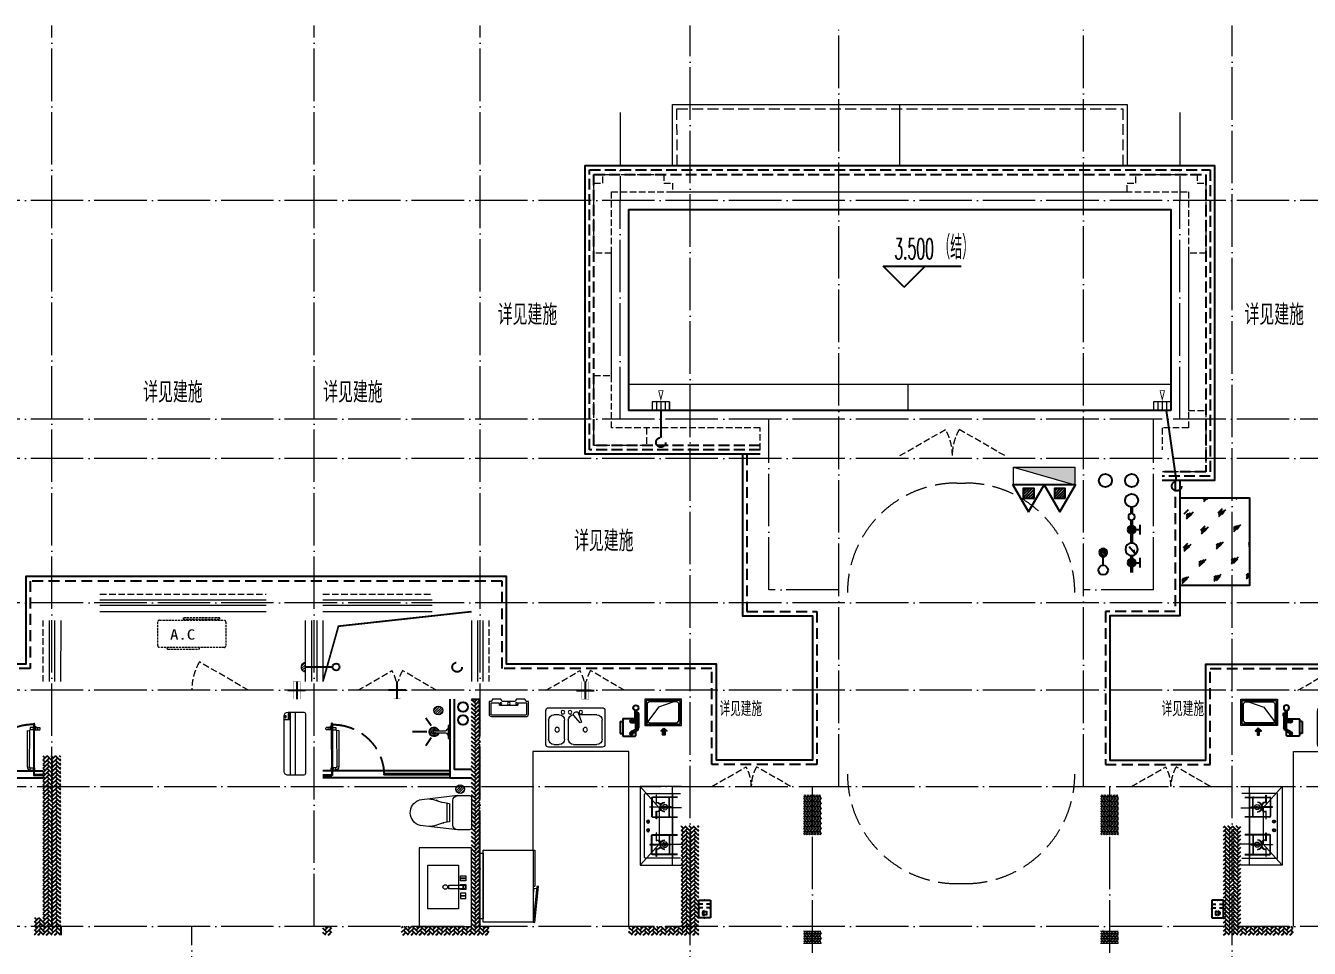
# Model space of a CAD drawing. Extents: x 27938 to 983267, y -209821 to 1628073.
# Drawn here: x 683917 to 698599, y 602399 to 612949 of the extents above; entities that cross this region are included whole.
import ezdxf
from ezdxf.enums import TextEntityAlignment as Align

# ---------------------------------------------------------------- set-up
doc = ezdxf.new("R2010")
doc.units = 0
doc.header["$LTSCALE"] = 1000
doc.header["$MEASUREMENT"] = 0
for name, pattern in [('#P_--_20B1_001_t3$0$DASH', [0.35, 0.25, -0.1]), ('__DASH', [0.35, 0.25, -0.1]), ('DASH', [0.35, 0.25, -0.1]), ('DOTE', [2.42, 2, -0.2, 0.02, -0.2]), ('HIDDEN', [0.375, 0.25, -0.125])]:
    doc.linetypes.add(name, pattern=pattern)
for name, color, linetype in [('$RECOVER_210609100354-32', 7, 'Continuous'), ('AH-FURNITURE', 1, 'Continuous'), ('DIM_ELEV', 3, 'Continuous'), ('EQUIP-安防', 3, 'Continuous'), ('EQUIP_地漏', 7, 'Continuous'), ('EQUIP_消防', 7, 'Continuous'), ('IP-bath&kitchen-JOHNSON', 4, 'Continuous'), ('P-bath&kitchen-JOHNSON', 4, 'Continuous'), ('PUB_TEXT', 4, 'Continuous'), ('ROOF', 183, 'Continuous'), ('VPIPE-中水', 122, 'Continuous'), ('VPIPE-凝结', 150, 'Continuous'), ('VPIPE-废水', 31, 'Continuous'), ('VPIPE-消防', 1, 'TG_X'), ('VPIPE-给水', 3, 'TG_J'), ('VPIPE-雨水', 4, 'DASH'), ('保温', 6, 'Continuous'), ('建筑-排气道', 9, 'Continuous'), ('机电标识类', 1, 'Continuous'), ('污水', 3, 'Continuous'), ('看线', 251, 'Continuous'), ('给水', 4, 'Continuous')]:
    doc.layers.add(name, color=color, linetype=linetype)
for name, color, linetype, lineweight in [('DOTE', 19, 'DOTE', 9), ('EQUIP_消火栓', 242, 'Continuous', 18), ('LVTRY', 1, 'Continuous', 13), ('PUB_HATCH', 8, 'Continuous', 9), ('STAIR', 2, 'Continuous', 18), ('WINDOW', 144, 'Continuous', 15), ('平面-分水线', 214, 'Continuous', 15), ('平面-排水沟', 86, 'Continuous', 15), ('平面-栏杆', 135, 'Continuous', 15), ('平面-看线', 45, 'Continuous', 15), ('平面-空调室内机', 176, 'Continuous', 9), ('平面-空调预留孔', 173, 'Continuous', 15), ('空调', 76, 'Continuous', 13), ('立面-洞口示意', 152, 'Continuous', 13)]:
    doc.layers.add(name, color=color, linetype=linetype, lineweight=lineweight)
doc.styles.add('_TCH_AXIS', font='COMPLEX', dxfattribs={"bigfont": 'GBCBIG'})
doc.styles.add('_TCH_DIM', font='SIMPLEX.shx', dxfattribs={"width": 0.7, "bigfont": 'GBCBIG.shx'})
doc.styles.add('_TEL_DIM', font='SIMPLEX', dxfattribs={"width": 0.8, "height": 3.5, "bigfont": 'HZTXT'})
doc.styles.add('DIM_FONT', font='SIMPLEX.shx', dxfattribs={"width": 0.56})
doc.styles.add('TG_LINETYPE', font='SIMPLEX', dxfattribs={"width": 0.8, "height": 3, "bigfont": 'HZTXT'})
doc.styles.add('黑体', font='')
doc.styles.get('黑体').set_extended_font_data('SimHei')
doc.linetypes.add('TG_J', pattern='A,2,-0.22,["J",TG_LINETYPE,S=0.1,R=0,X=-0.18,Y=-0.15],0', length=2.22)
doc.linetypes.add('TG_X', pattern='A,4,-0.3,["X",TG_LINETYPE,S=0.1,R=0,X=-0.23,Y=-0.15],0', length=4.3)
pattern_1 = [(45, (0, 0), (0, 47.4157523), [100.584, -33.528]), (135, (23.708, 23.708), (3e-15, 47.4157523), [100.584, -33.528])]
pattern_2 = [(90, (0, 0), (-16.49778, 1e-15), [9.525, -19.05]), (210, (0, 0), (8.24889, -14.2874966), [9.525, -19.05]), (150, (6e-16, 9.525), (-8.24889, -14.2874966), [9.525, -19.05])]

# ---------------------------------------------------------------- blocks, each defined once
blk = doc.blocks.new('rrrrrrrrrrrra')
for p, q in [((-112, 459), (-112, 324)), ((253, 484), (-87, 484)), ((278, 324), (278, 459)), ((-112, 324), (-64, -103)), ((278, 324), (228, -116)), ((-59, 271), (224, 271)), ((-21, 232), (-34, 154)), ((191, 200), (-26, 200)), ((186, 232), (-21, 232)), ((186, 232), (199, 154))]:
    blk.add_line(p, q)
for centre, radius, start, end in [((-87, 459), 25, 90, 180), ((253, 459), 25, 0, 90), ((-59, 324), 53.3, 180, 270), ((224, 324), 53.3, 270, 0), ((-323, 210), 294, 333.5369, 351.4828), ((488, 210), 294, 188.5172, 206.4631), ((149, -3), 224, 158.5202, 180), ((16, -3), 224, 0, 21.4798), ((84, -64), 153, 195.0773, 340.1181)]:
    blk.add_arc(centre, radius, start, end)
blk = doc.blocks.new('A$C1E0F638F')
for points in [[(500, 435), (500, 85), (0, 85), (0, 435)], [(270, 30), (230, 30), (230, 195), (270, 195)], [(120, 0), (180, 0), (180, 60), (120, 60)], [(147, 55), (153, 55), (153, 5), (147, 5)], [(230, 30), (270, 30), (270, 10), (230, 10)], [(380, 0), (320, 0), (320, 60), (380, 60)], [(353, 55), (347, 55), (347, 5), (353, 5)]]:
    blk.add_lwpolyline(points, close=True)
blk.add_lwpolyline([(270, 60), (280, 60), (280, 0), (220, 0), (220, 60), (230, 60)])
blk.add_circle((250, 236), 26)
blk = doc.blocks.new('$lvtry$00000171')
for p, q in [((-74, 11), (-11, 74)), ((-70, -27), (27, 70)), ((-53, -53), (53, 53)), ((-27, -70), (70, 27)), ((11, -74), (74, -11))]:
    blk.add_line(p, q)
blk.add_circle((0, 0), 75)
blk.add_point((0, 0))
blk = doc.blocks.new('135')
blk.add_hatch(color=256).paths.add_polyline_path([(5, 2), (4, -1), (-5, 2), (-4, 5)])
for p, q in [((-6, 19), (-3, 19)), ((-3, 19), (-6, 19)), ((-6, 3), (5, -2)), ((-6, 3), (-5, 3)), ((-5, 11), (-5, 31)), ((5, 11), (-5, 11)), ((5, 10), (-5, 10)), ((-5, 3), (-4, 6)), ((-4, 6), (5, 2)), ((0, 0), (0, 39)), ((6, 19), (3, 19)), ((3, 19), (6, 19)), ((4, -1), (5, 2)), ((5, 11), (5, 32)), ((4, -1), (6, -2))]:
    blk.add_line(p, q)
for centre, radius, start, end in [((6, 16), 13.5, 151.0147, 204.8403), ((13, 4), 20.5, 163.0924, 182.0012), ((-6, 4), 1, 184.2275, 248.4661), ((-5, 22), 0.5, 335.7643, 151.0147), ((4, 18), 9.42, 155.7643, 171.9773), ((9, 15), 14.6, 166.278, 198.0953), ((14, 4), 19.5, 163.7443, 182.5269), ((-5, 3), 0.5, 181.9385, 247.2597), ((5, 22), 0.5, 29.8425, 204.574), ((-6, 17), 11.7, 10.475, 24.574), ((-6, 15), 12.4, 338.6449, 16.0476), ((29, 7), 24, 172.9439, 199.2318), ((-6, 16), 13.4, 334.9111, 29.8425), ((26, 6), 20.6, 169.1454, 199.9526), ((6, -1), 1.17, 247.4597, 19.9526), ((6, -1), 0.5, 247.4597, 19.2318)]:
    blk.add_arc(centre, radius, start, end)
blk.add_open_spline([(-5, 31), (-4, 31), (-2, 33), (1, 29), (3, 31), (5, 32)], degree=3, knots=[0, 0, 0, 0, 3.066329, 6.218313, 11.124135, 11.124135, 11.124135, 11.124135])
blk = doc.blocks.new('SDFAWERAWER')
at = {"layer": 'LVTRY', "color": 1}
for p, q in [((593941, -1242210), (593784, -1242595)), ((593965, -1242220), (593807, -1242604)), ((593941, -1242210), (593965, -1242220)), ((593988, -1242191), (593978, -1242214)), ((594007, -1242226), (593978, -1242214)), ((594017, -1242203), (593988, -1242191)), ((594016, -1242220), (594027, -1242193)), ((594016, -1242220), (594022, -1242223)), ((594026, -1242204), (594018, -1242222)), ((594018, -1242222), (594021, -1242220)), ((594025, -1242211), (594021, -1242220)), ((594023, -1242221), (594022, -1242223)), ((594022, -1242223), (594024, -1242222)), ((594023, -1242211), (594030, -1242194)), ((594024, -1242221), (594024, -1242222)), ((594025, -1242211), (594031, -1242197)), ((594027, -1242193), (594033, -1242195)), ((594028, -1242234), (594078, -1242255)), ((594030, -1242194), (594031, -1242197)), ((594032, -1242197), (594033, -1242195)), ((594033, -1242195), (594034, -1242197)), ((594034, -1242198), (594034, -1242197)), ((594047, -1242201), (594036, -1242229)), ((594036, -1242229), (594039, -1242230)), ((594037, -1242211), (594088, -1242232)), ((594039, -1242230), (594045, -1242214)), ((594039, -1242230), (594042, -1242228)), ((594042, -1242228), (594051, -1242205)), ((594050, -1242202), (594043, -1242218)), ((594047, -1242201), (594050, -1242202)), ((594050, -1242202), (594051, -1242205)), ((594057, -1242246), (594067, -1242223)), ((593784, -1242595), (593807, -1242604)), ((593803, -1242641), (593813, -1242618)), ((593803, -1242641), (593833, -1242653)), ((593813, -1242618), (593842, -1242630)), ((593842, -1242630), (593833, -1242653)), ((593834, -1242656), (593833, -1242653)), ((593845, -1242629), (593834, -1242656)), ((593836, -1242657), (593834, -1242656)), ((593848, -1242630), (593836, -1242657)), ((593845, -1242629), (593842, -1242630)), ((593848, -1242630), (593845, -1242629)), ((593847, -1242662), (593858, -1242634)), ((593847, -1242662), (593850, -1242663)), ((593850, -1242663), (593861, -1242635)), ((593852, -1242662), (593862, -1242637)), ((593858, -1242634), (593861, -1242635)), ((593861, -1242635), (593862, -1242637))]:
    blk.add_line(p, q, dxfattribs=at)
blk.add_lwpolyline([(593823, -1242717), (594046, -1242174), (594037, -1242170), (593814, -1242713)], close=True, dxfattribs=at)
blk.add_arc((594075, -1242240), 15.3, 281.7932, 33.7019, dxfattribs=at)
for centre, major_axis, start_param, end_param in [((593974, -1242224), (3.93, 9.6), 0, 1.570796), ((593817, -1242608), (13.5, 33.1), 1.570796, 3.141593), ((593817, -1242608), (3.93, 9.6), 1.570796, 3.141593)]:
    blk.add_ellipse(centre, major_axis=major_axis, ratio=1, start_param=start_param, end_param=end_param, dxfattribs=at)
at = {"layer": 'P-bath&kitchen-JOHNSON', "color": 8, "linetype": 'DASH'}
blk.add_arc((593810, -1242714), 586, 67.5369, 157.1325, dxfattribs=at)
at = {"layer": 'LVTRY', "color": 1, "xscale": -1, "rotation": 157.7329157530927}
blk.add_blockref('135', (594045, -1242162), dxfattribs=at)
blk = doc.blocks.new('A$C5DCB2F21')
at = {"layer": 'IP-bath&kitchen-JOHNSON', "color": 8}
for p, q in [((-68, -213), (-158, -275)), ((0, -261), (0, -425)), ((68, -213), (158, -275))]:
    blk.add_line(p, q, dxfattribs=at)
at = {"layer": 'IP-bath&kitchen-JOHNSON', "color": 250}
for centre, major_axis, ratio, start_param, end_param in [((0, -179), (-51, 0), 0.990052, -1.36297, 4.504563), ((0, -178), (-26.8, 0), 0.994812, -1.167677, 4.309269)]:
    blk.add_ellipse(centre, major_axis=major_axis, ratio=ratio, start_param=start_param, end_param=end_param, dxfattribs=at)
at = {"layer": 'LVTRY', "color": 1}
for p, q in [((74, 0), (-74, 0)), ((-10, -174), (-10, -49)), ((11, -174), (11, -49))]:
    blk.add_line(p, q, dxfattribs=at)
blk.add_lwpolyline([(74, 0), (74, -16), (-74, -16), (-74, 0)], dxfattribs=at)
for points in [[(-26, -31, -0.364142), (-38, -16, -0.020495)], [(-10, -49, 0.214893), (-26, -31, 7.649644)], [(11, -49, -0.21439), (26, -31, -7.649644)], [(26, -31, 0.364142), (38, -16, 0.020495)]]:
    blk.add_lwpolyline(points, format="xyb", dxfattribs=at)
blk.add_arc((0, -174), 10.5, 180, 0, dxfattribs=at)
for centre, major_axis, ratio, start_param, end_param in [((0, -181), (53.6, 0), 0.987577, 1.76809, 7.656688), ((-12, -165), (0, 1.43), 0.85, -1.570796, 4.712389), ((-12, -189), (0, 1.43), 0.85, 4.712389, 10.995574), ((12, -165), (0, 1.43), 0.85, 4.712389, 10.995574), ((12, -189), (0, 1.43), 0.85, 4.712389, 10.995574)]:
    blk.add_ellipse(centre, major_axis=major_axis, ratio=ratio, start_param=start_param, end_param=end_param, dxfattribs=at)
blk = doc.blocks.new('fgdfsdfsfssfes')
at = {"layer": '$RECOVER_210609100354-32', "color": 8}
for points in [[(575944, 371358), (575944, 370458), (575694, 370458)], [(575894, 371358), (575894, 370558), (575694, 370558)]]:
    blk.add_lwpolyline(points, dxfattribs=at)
at = {"layer": 'IP-bath&kitchen-JOHNSON'}
for p, q in [((575944, 370538), (577294, 370538)), ((575944, 370503), (576594, 370503)), ((575944, 370493), (576594, 370493)), ((575944, 370458), (577294, 370458)), ((576594, 370493), (576594, 370503)), ((577294, 370493), (577194, 370493)), ((577194, 370483), (577194, 370493)), ((577294, 370483), (577194, 370483))]:
    blk.add_line(p, q, dxfattribs=at)
at = {"layer": 'LVTRY', "color": 1}
blk.add_lwpolyline([(576294, 368858), (575694, 368858), (575694, 369658), (576294, 369658)], close=True, dxfattribs=at)
at = {"layer": 'IP-bath&kitchen-JOHNSON', "rotation": 22.25976934310711}
blk.add_blockref('SDFAWERAWER', (-443125, 1295644), dxfattribs=at)
at = {"layer": 'LVTRY', "color": 1, "xscale": -0.6666666667107826, "yscale": 0.6666666667107826}
for p in [(576074, 371228), (575824, 370328)]:
    blk.add_blockref('$lvtry$00000171', p, dxfattribs=at)
at = {"layer": 'LVTRY', "color": 1, "rotation": 90.008488524447}
blk.add_blockref('A$C5DCB2F21', (575944, 370983), dxfattribs=at)
at = {"layer": 'LVTRY', "color": 1, "extrusion": (0, 0, -1), "xscale": -1, "zscale": -1, "rotation": 270}
blk.add_blockref('rrrrrrrrrrrra', (-576178, 369976), dxfattribs=at)
at = {"layer": 'LVTRY', "color": 1, "xscale": -1, "rotation": 270}
blk.add_blockref('A$C1E0F638F', (575759, 369009), dxfattribs=at)
blk = doc.blocks.new('cvxcvxvcxvcx')
at = {"layer": '$RECOVER_210609100354-32', "color": 8}
for points in [[(581944, 371358), (581944, 370458), (582194, 370458)], [(581994, 371358), (581994, 370558), (582194, 370558)]]:
    blk.add_lwpolyline(points, dxfattribs=at)
at = {"layer": 'IP-bath&kitchen-JOHNSON'}
for p, q in [((581944, 370538), (580494, 370538)), ((580494, 370493), (580594, 370493)), ((580494, 370483), (580594, 370483)), ((581944, 370458), (580494, 370458)), ((580594, 370483), (580594, 370493)), ((581944, 370503), (581194, 370503)), ((581194, 370493), (581194, 370503)), ((581944, 370493), (581194, 370493))]:
    blk.add_line(p, q, dxfattribs=at)
at = {"layer": 'LVTRY', "color": 1}
blk.add_lwpolyline([(581594, 368758), (582194, 368758), (582194, 369658), (581594, 369658)], close=True, dxfattribs=at)
at = {"layer": 'IP-bath&kitchen-JOHNSON', "xscale": -1}
for name, p, rotation in [('SDFAWERAWER', (1600912, 1295644), 337.7402306568928), ('A$C5DCB2F21', (581944, 370983), 269.991511475553)]:
    blk.add_blockref(name, p, dxfattribs=dict(at, rotation=rotation))
at = {"layer": 'LVTRY', "color": 1, "xscale": 0.6666666667107826, "yscale": 0.6666666667107826}
for p in [(581814, 371228), (582064, 370328)]:
    blk.add_blockref('$lvtry$00000171', p, dxfattribs=at)
at = {"layer": 'LVTRY', "color": 1, "extrusion": (0, 0, -1), "zscale": -1, "rotation": 90.00000000000001}
blk.add_blockref('rrrrrrrrrrrra', (-581710, 369976), dxfattribs=at)
at = {"layer": 'LVTRY', "color": 1, "rotation": 90.00000000000001}
blk.add_blockref('A$C1E0F638F', (582129, 368959), dxfattribs=at)
blk = doc.blocks.new('A$C60D053AF')
at = {"layer": 'AH-FURNITURE', "color": 8}
for p, q in [((233, -90), (128, -90)), ((233, -110), (128, -110)), ((193, -71), (328, -71)), ((193, -91), (328, -91)), ((245, -129), (245, -122)), ((265, -129), (265, -122)), ((342, -97), (370, -143)), ((356, -83), (384, -129)), ((255, -281), (255, -251)), ((255, -281), (393, -281)), ((393, -281), (393, -251))]:
    blk.add_line(p, q, dxfattribs=at)
for points in [[(170, -68, 1), (170, -94), (193, -94), (193, -68)], [(234, -251), (414, -251, 0.414214), (424, -241), (424, -111, 0.414214), (414, -101), (234, -101, 0.414214), (224, -111), (224, -241, 0.414214)], [(268, -122), (268, -107, 0.414214), (248, -87), (233, -87), (233, -113), (242, -113), (242, -122)], [(242, -152, 1), (268, -152), (268, -129), (242, -129)], [(384, -161, 1), (402, -143), (386, -127), (368, -145)]]:
    blk.add_lwpolyline(points, format="xyb", close=True, dxfattribs=at)
for centre, radius in [((100, -100), 30), ((255, -152), 15), ((255, -152), 10), ((393, -152), 15), ((393, -152), 10)]:
    blk.add_circle(centre, radius, dxfattribs=at)
for radius in [40, 20]:
    blk.add_arc((328, -111), radius, 45, 90, dxfattribs=at)
blk = doc.blocks.new('*U67')
h = blk.add_hatch(color=5)
h.set_gradient(color1=(0, 0, 255), rotation=180, tint=1)
h.paths.add_polyline_path([(0, 0), (-6.35, -6.35), (-6.35, -2.159), (-15, -2.159), (-15, 2.159), (-6.35, 2.159), (-6.35, 6.35)])
at = {"color": 0, "linetype": 'Continuous'}
blk.add_lwpolyline([(0, 0), (-6.35, -6.35), (-6.35, -2.159), (-15, -2.159), (-15, 2.159), (-6.35, 2.159), (-6.35, 6.35)], close=True, dxfattribs=at)
blk = doc.blocks.new('sgrsefv')
at = {"layer": 'PUB_HATCH'}
blk.add_hatch(color=256, dxfattribs=at).paths.add_polyline_path([(1112933, 840916), (1112933, 840646), (1113073, 840646), (1113073, 840661), (1112968, 840661), (1112948, 840681), (1112948, 840881), (1112968, 840901), (1113288, 840901), (1113308, 840881), (1113308, 840681), (1113288, 840661), (1113183, 840661), (1113183, 840646), (1113323, 840646), (1113323, 840916)])
at = {"layer": 'LVTRY', "color": 1}
for p, q in [((1113073, 840661), (1113073, 840646)), ((1113183, 840661), (1113183, 840646))]:
    blk.add_line(p, q, dxfattribs=at)
for points in [[(1112918, 840931), (1113338, 840931), (1113338, 840631), (1112918, 840631)], [(1112933, 840916), (1113323, 840916), (1113323, 840646), (1112933, 840646)], [(1113288, 840661), (1112968, 840661), (1112948, 840681), (1112948, 840881), (1112968, 840901), (1113288, 840901), (1113308, 840881), (1113308, 840681), (1113288, 840661)]]:
    blk.add_lwpolyline(points, close=True, dxfattribs=at)
at = {"layer": '立面-洞口示意'}
blk.add_lwpolyline([(1112918, 840931), (1113182, 840837), (1113338, 840631)], dxfattribs=at)
at = {"layer": '建筑-排气道', "xscale": -5, "yscale": 5, "zscale": 5, "rotation": 270}
blk.add_blockref('*U67', (1113118, 840599), dxfattribs=at)
blk = doc.blocks.new('rtyg7uyhg')
at = {"layer": 'LVTRY'}
for p, q in [((193590, 45458), (193590, 45069)), ((194235, 45489), (193621, 45489)), ((193682, 45407), (193888, 45407)), ((193896, 45430), (193858, 45326)), ((193875, 45316), (193946, 45401)), ((193926, 45440), (193940, 45432)), ((194112, 45407), (194173, 45407)), ((194265, 45069), (194265, 45458)), ((193621, 45131), (193621, 45346)), ((193858, 45326), (193875, 45316)), ((194010, 45346), (194010, 45131)), ((194051, 45131), (194051, 45346)), ((194235, 45346), (194235, 45131)), ((193621, 45039), (194235, 45039)), ((193948, 45069), (193682, 45069)), ((194173, 45069), (194112, 45069))]:
    blk.add_line(p, q, dxfattribs=at)
for centre, radius in [((193866, 45438), 20.5), ((193989, 45438), 20.5), ((194071, 45438), 20.5), ((193815, 45238), 25.6), ((194137, 45238), 25.6)]:
    blk.add_circle(centre, radius, dxfattribs=at)
for centre, radius, start, end in [((193621, 45458), 30.7, 90, 180), ((193682, 45346), 61.4, 90, 180), ((193916, 45423), 20.5, 60, 159.4623), ((193930, 45414), 20.5, 320.5377, 60), ((193948, 45346), 61.4, 360, 90), ((194112, 45346), 61.4, 90, 180), ((194173, 45346), 61.4, 360, 90), ((194235, 45458), 30.7, 360, 90), ((193682, 45131), 61.4, 180, 270), ((193948, 45131), 61.4, 270, 360), ((194112, 45131), 61.4, 180, 270), ((194173, 45131), 61.4, 270, 360), ((193621, 45069), 30.7, 180, 270), ((194235, 45069), 30.7, 270, 360)]:
    blk.add_arc(centre, radius, start, end, dxfattribs=at)
at = {"layer": 'LVTRY', "style": 'DIM_FONT', "width": 0.8, "flags": 9}
for tag in ['YSIZE', 'XSIZE']:
    blk.add_attdef(tag, (193928, 45488), '', height=0.5, rotation=90, dxfattribs=at)
blk = doc.blocks.new('A-Kitchen-7')
at = {"layer": 'LVTRY'}
for p, q in [((-519, 780), (-7, 834)), ((-515, 756), (-519, 780)), ((-4, 811), (-515, 756)), ((515, 756), (-515, 756)), ((-515, 756), (-515, 40)), ((-486, 761), (-485, 756)), ((-29, 767), (-112, 756)), ((-29, 767), (-35, 806)), ((-7, 834), (-4, 811)), ((515, 780), (0, 780)), ((0, 756), (0, 780)), ((515, 756), (515, 780)), ((515, 40), (515, 756)), ((-515, 40), (515, 40))]:
    blk.add_line(p, q, dxfattribs=at)
blk.add_lwpolyline([(-469, 40), (-469, 0), (469, 0), (469, 40)], close=True, dxfattribs=at)
blk = doc.blocks.new('FRSDFDGDGDRGDR')
at = {"layer": '平面-空调预留孔'}
for p, q in [((699612, 775044), (699612, 775441)), ((699619, 775448), (699746, 775448)), ((699746, 775448), (699746, 775355)), ((699720, 775342), (699720, 775143)), ((699727, 775349), (699740, 775349)), ((699727, 775136), (699740, 775136)), ((699746, 775130), (699746, 775037)), ((699746, 775037), (699619, 775037))]:
    blk.add_line(p, q, dxfattribs=at)
blk.add_lwpolyline([(699766, 775167), (699793, 775154), (699793, 775057), (699766, 775044), (699766, 775018), (699619, 775018, -0.414214), (699593, 775044), (699593, 775441, -0.414214), (699619, 775468), (699766, 775468), (699766, 775441), (699793, 775428), (699793, 775332), (699766, 775318)], format="xyb", close=True, dxfattribs=at)
for centre, radius in [((699740, 775243), 15.8), ((699740, 775332), 10.6), ((699740, 775154), 10.6)]:
    blk.add_circle(centre, radius, dxfattribs=at)
for centre, start, end in [((699619, 775441), 90, 180), ((699727, 775342), 90, 180), ((699740, 775355), 270, 360), ((699727, 775143), 180, 270), ((699740, 775130), 0, 90), ((699619, 775044), 180, 270)]:
    blk.add_arc(centre, 6.6, start, end, dxfattribs=at)
blk = doc.blocks.new('vcxvcdfvdxv')
at = {"layer": 'LVTRY', "color": 251}
for p, q in [((582294, 370358), (582764, 370358)), ((582394, 369458), (582394, 370358)), ((582548, 370115), (582764, 370358)), ((582764, 370358), (582764, 369458)), ((582294, 370115), (582548, 370115)), ((582548, 370115), (582548, 369700)), ((582548, 369700), (582294, 369700)), ((582764, 369458), (582548, 369700)), ((582764, 369458), (582294, 369458))]:
    blk.add_line(p, q, dxfattribs=at)
at = {"layer": 'LVTRY'}
for p, q in [((582704, 370278), (582304, 370278)), ((582339, 370238), (582624, 370238)), ((582339, 370233), (582624, 370233)), ((582394, 370268), (582394, 369548)), ((582429, 370018), (582429, 370228)), ((582434, 370018), (582434, 370228)), ((582579, 370168), (582579, 370258)), ((582579, 370258), (582583, 370258)), ((582583, 370168), (582579, 370168)), ((582583, 370258), (582583, 370168)), ((582629, 370228), (582629, 370018)), ((582634, 370228), (582634, 370018)), ((582714, 369548), (582714, 370268)), ((582624, 370013), (582339, 370013)), ((582624, 370008), (582339, 370008)), ((582394, 369700), (582394, 370115)), ((582409, 370126), (582536, 370126)), ((582409, 370121), (582409, 370126)), ((582536, 370121), (582409, 370121)), ((582654, 370126), (582526, 370126)), ((582526, 370126), (582526, 370121)), ((582526, 370121), (582654, 370121)), ((582536, 370126), (582536, 370121)), ((582583, 370078), (582579, 370078)), ((582579, 370078), (582579, 369988)), ((582583, 369988), (582583, 370078)), ((582654, 370121), (582654, 370126)), ((582579, 369988), (582583, 369988)), ((582693, 369958), (582654, 369958)), ((582674, 369939), (582674, 369978)), ((582674, 369839), (582674, 369878)), ((582624, 369808), (582339, 369808)), ((582624, 369803), (582339, 369803)), ((582429, 369798), (582429, 369588)), ((582434, 369798), (582434, 369588)), ((582579, 369738), (582579, 369828)), ((582579, 369828), (582583, 369828)), ((582583, 369738), (582579, 369738)), ((582583, 369828), (582583, 369738)), ((582629, 369588), (582629, 369798)), ((582634, 369588), (582634, 369798)), ((582693, 369858), (582654, 369858)), ((582339, 369583), (582624, 369583)), ((582339, 369578), (582624, 369578)), ((582536, 369696), (582409, 369696)), ((582409, 369696), (582409, 369691)), ((582409, 369691), (582536, 369691)), ((582526, 369691), (582526, 369696)), ((582526, 369696), (582654, 369696)), ((582654, 369691), (582526, 369691)), ((582536, 369691), (582536, 369696)), ((582583, 369648), (582579, 369648)), ((582579, 369648), (582579, 369558)), ((582583, 369558), (582583, 369648)), ((582654, 369696), (582654, 369691)), ((582304, 369538), (582704, 369538)), ((582579, 369558), (582583, 369558))]:
    blk.add_line(p, q, dxfattribs=at)
blk.add_lwpolyline([(582894, 368758), (582894, 370758), (583994, 370758), (583994, 369632)], dxfattribs=at)
for centre, radius in [((582481, 370123), 29.7), ((582481, 370123), 11.7), ((582674, 369958), 17), ((582674, 369858), 17), ((582481, 369693), 29.7), ((582481, 369693), 11.7)]:
    blk.add_circle(centre, radius, dxfattribs=at)
for centre, radius, start, end in [((582404, 370268), 10, 90, 180), ((582439, 370228), 10, 90, 180), ((582439, 370228), 5, 90, 180), ((582481, 370123), 56.7, 2.2742, 87.7258), ((582481, 370123), 52.2, 2.4704, 87.5296), ((582581, 370123), 56.7, 92.2742, 177.7258), ((582581, 370123), 52.2, 92.4704, 177.5296), ((582624, 370228), 10, 0, 90), ((582624, 370228), 5, 0, 90), ((582704, 370268), 10, 0, 90), ((582439, 370018), 10, 180, 270), ((582439, 370018), 5, 180, 270), ((582481, 370123), 56.7, 272.2742, 357.7258), ((582481, 370123), 52.2, 272.4704, 357.5296), ((582581, 370123), 56.7, 182.2742, 267.7258), ((582581, 370123), 52.2, 182.4704, 267.5296), ((582624, 370018), 5, 270, 0), ((582624, 370018), 10, 270, 0), ((582439, 369798), 10, 90, 180), ((582439, 369798), 5, 90, 180), ((582481, 369693), 56.7, 2.2742, 87.7258), ((582481, 369693), 52.2, 2.4704, 87.5296), ((582581, 369693), 56.7, 92.2742, 177.7258), ((582581, 369693), 52.2, 92.4704, 177.5296), ((582624, 369798), 10, 0, 90), ((582624, 369798), 5, 0, 90), ((582439, 369588), 10, 180, 270), ((582439, 369588), 5, 180, 270), ((582481, 369693), 56.7, 272.2742, 357.7258), ((582481, 369693), 52.2, 272.4704, 357.5296), ((582581, 369693), 56.7, 182.2742, 267.7258), ((582581, 369693), 52.2, 182.4704, 267.5296), ((582624, 369588), 5, 270, 0), ((582624, 369588), 10, 270, 0), ((582404, 369548), 10, 180, 270), ((582704, 369548), 10, 270, 0)]:
    blk.add_arc(centre, radius, start, end, dxfattribs=at)
for name, p in [('sgrsefv', (-530625, -469573)), ('rtyg7uyhg', (389578, 325770))]:
    blk.add_blockref(name, p)
at = {"rotation": 90}
blk.add_blockref('FRSDFDGDGDRGDR', (1359511, -328434), dxfattribs=at)
at = {"xscale": -1, "rotation": 90}
blk.add_blockref('A$C60D053AF', (582714, 371358), dxfattribs=at)
at = {"layer": 'LVTRY', "color": 1, "extrusion": (0, 0, -1), "xscale": -0.7999999999883585, "yscale": 0.7999999999883585, "zscale": -0.7999999999883585, "rotation": 270}
blk.add_blockref('A-Kitchen-7', (-584594, 369220), dxfattribs=at)
blk = doc.blocks.new('$TwtSys$00000434')
for p, q in [((-0.5, 0.5), (-0.5, -0.5)), ((-0.5, -0.5), (0.5, 0.5)), ((0.5, 0.5), (-0.5, 0.5)), ((0.5, -0.5), (0.5, 0.5)), ((-0.5, -0.5), (0.5, -0.5))]:
    blk.add_line(p, q)
blk.add_solid([(0.5, -0.5), (0.5, 0.5), (-0.5, -0.5)])
blk = doc.blocks.new('A$C001338C2')
for p, q in [((0, 249), (0, 22)), ((845, 304), (55, 304)), ((109, 215), (109, 304)), ((900, 22), (900, 249)), ((22, 0), (878, 0))]:
    blk.add_line(p, q)
at = {"lineweight": 5}
for p, q in [((900, 215), (0, 215)), ((900, 143), (0, 143))]:
    blk.add_line(p, q, dxfattribs=at)
for points in [[(89, 226), (22, 226, -0.414214), (17, 232), (17, 243, -0.414214), (22, 249), (89, 249, -0.414214), (95, 243), (95, 232, -0.414214)], [(73, 275), (57, 275, -0.414214), (51, 281), (51, 283, -0.414214), (57, 289), (73, 289, -0.414214), (79, 283), (79, 281, -0.414214)]]:
    blk.add_lwpolyline(points, format="xyb", close=True)
for centre, radius, start, end in [((55, 249), 55, 90, 180), ((845, 249), 55, 360, 90), ((22, 22), 22, 180, 270), ((878, 22), 22, 270, 360)]:
    blk.add_arc(centre, radius, start, end)
blk = doc.blocks.new('dongkong')
blk.add_wipeout([(-603756, 210771), (-603756, 210571), (-603836, 210571), (-603836, 210771)])
at = {"layer": '机电标识类', "color": 250, "linetype": 'DASH', "ltscale": 400}
for p, q in [((-603796, 210771), (-603796, 210571)), ((-603896, 210671), (-603696, 210671))]:
    blk.add_line(p, q, dxfattribs=at)
at = {"layer": '空调', "color": 6, "linetype": 'DASH', "const_width": 2}
blk.add_lwpolyline([(-603756, 210771), (-603756, 210571), (-603836, 210571), (-603836, 210771)], close=True, dxfattribs=at)
blk = doc.blocks.new('VDVDVDCZSCCS')
at = {"layer": '保温', "linetype": 'ByBlock', "ltscale": 10}
h = blk.add_hatch(dxfattribs=at)
h.set_pattern_fill('AR-HBONE', color=251, scale=55)
h.set_pattern_definition(pattern_1)
h.paths.add_polyline_path([(542917, 373624), (542917, 371024), (543017, 371024), (543017, 373624)])
h = blk.add_hatch(dxfattribs=at)
h.set_pattern_fill('AR-HBONE', color=251, scale=55)
h.set_pattern_definition(pattern_1)
h.paths.add_polyline_path([(538017, 372974), (538017, 370924), (538217, 370924), (538217, 372974)])
at = {"layer": '保温', "linetype": 'Continuous', "ltscale": 10}
h = blk.add_hatch(dxfattribs=at)
h.set_pattern_fill('HEX', color=251, scale=10, angle=90, style=0)
h.set_pattern_definition(pattern_2)
h.paths.add_polyline_path([(546717, 372074), (546917, 372074), (546917, 372524), (546717, 372524)])
h = blk.add_hatch(dxfattribs=at)
h.set_pattern_fill('HEX', color=251, scale=10, angle=90, style=0)
h.set_pattern_definition(pattern_2)
h.paths.add_polyline_path([(550316, 372074), (550116, 372074), (550116, 372524), (550316, 372524)])
at = {"layer": '保温', "linetype": 'ByBlock', "ltscale": 10}
h = blk.add_hatch(dxfattribs=at)
h.set_pattern_fill('AR-HBONE', color=251, scale=55)
h.set_pattern_definition(pattern_1)
h.paths.add_polyline_path([(545317, 372174), (545317, 370924), (545517, 370924), (545517, 372174)])
h = blk.add_hatch(dxfattribs=at)
h.set_pattern_fill('AR-HBONE', color=251, scale=55)
h.set_pattern_definition(pattern_1)
h.paths.add_polyline_path([(551717, 372174), (551716, 370924), (551516, 370924), (551517, 372174)])
h = blk.add_hatch(dxfattribs=at)
h.set_pattern_fill('AR-HBONE', color=251, scale=55)
h.set_pattern_definition(pattern_1)
h.paths.add_polyline_path([(538017, 370924), (538017, 371124), (537917, 371124), (537917, 370924)])
h = blk.add_hatch(dxfattribs=at)
h.set_pattern_fill('AR-HBONE', color=251, scale=55)
h.set_pattern_definition(pattern_1)
h.paths.add_polyline_path([(541317, 370924), (541317, 371024), (541217, 371024), (541217, 370924)])
h = blk.add_hatch(dxfattribs=at)
h.set_pattern_fill('AR-HBONE', color=251, scale=55)
h.set_pattern_definition(pattern_1)
edge = h.paths.add_edge_path()
edge.add_line((543117, 370924), (543117, 371024))
edge.add_line((543116, 371024), (542117, 371024))
edge.add_line((542117, 371024), (542117, 370924))
edge.add_line((542117, 370924), (543117, 370924))
h = blk.add_hatch(dxfattribs=at)
h.set_pattern_fill('AR-HBONE', color=251, scale=55)
h.set_pattern_definition(pattern_1)
h.paths.add_polyline_path([(545317, 370924), (545317, 371024), (544717, 371024), (544717, 370924)])
at = {"layer": '保温', "linetype": 'Continuous', "ltscale": 10}
h = blk.add_hatch(dxfattribs=at)
h.set_pattern_fill('HEX', color=251, scale=10, angle=90, style=0)
h.set_pattern_definition(pattern_2)
h.paths.add_polyline_path([(546717, 370824), (546917, 370824), (546917, 370974), (546717, 370974)])
h = blk.add_hatch(dxfattribs=at)
h.set_pattern_fill('HEX', color=251, scale=10, angle=90, style=0)
h.set_pattern_definition(pattern_2)
h.paths.add_polyline_path([(550316, 370824), (550116, 370824), (550117, 370974), (550317, 370974)])
at = {"layer": '保温', "linetype": 'ByBlock', "ltscale": 10}
h = blk.add_hatch(dxfattribs=at)
h.set_pattern_fill('AR-HBONE', color=251, scale=55)
h.set_pattern_definition(pattern_1)
h.paths.add_polyline_path([(551716, 370924), (551716, 371024), (552316, 371024), (552316, 370924)])
at = {"layer": '保温', "color": 251, "linetype": 'ByBlock', "ltscale": 10}
for p, q in [((542917, 373624), (543017, 373624)), ((538217, 371024), (538217, 370924))]:
    blk.add_line(p, q, dxfattribs=at)
blk = doc.blocks.new('A$C2705576B')
at = {"layer": '给水'}
h = blk.add_hatch(color=256, dxfattribs=at)
edge = h.paths.add_edge_path()
edge.add_arc((417, -1741), 47.2, 0, 360)
h = blk.add_hatch(color=256, dxfattribs=at)
edge = h.paths.add_edge_path()
edge.add_arc((795, -1741), 47.2, 0, 360)
for p, q in [((363, -1645), (472, -1645)), ((417, -1741), (417, -1645)), ((601, -1768), (525, -1704)), ((525, -1704), (564, -1715)), ((740, -1645), (849, -1645)), ((795, -1741), (795, -1645))]:
    blk.add_line(p, q, dxfattribs=at)
at = {"layer": '给水', "const_width": 35.4}
for points in [[(499, -1741), (302, -1741)], [(903, -1741), (641, -1741)], [(1053, -1741), (978, -1741)]]:
    blk.add_lwpolyline(points, dxfattribs=at)
at = {"layer": '给水'}
for centre, radius in [((417, -1741), 47.2), ((570, -1741), 70.8), ((795, -1741), 47.2), ((941, -1741), 37.5)]:
    blk.add_circle(centre, radius, dxfattribs=at)
blk = doc.blocks.new('$TwtSys$00000141')
at = {"color": 1}
for p, q in [((-47, 4), (-5, 46)), ((-47, 4), (-5, 46)), ((-44, -18), (18, 44)), ((-44, -18), (18, 44)), ((-33, -33), (33, 33)), ((-33, -33), (33, 33)), ((-16, -44), (44, 16)), ((-16, -44), (44, 16)), ((6, -46), (46, -6)), ((6, -46), (46, -6))]:
    blk.add_line(p, q, dxfattribs=at)
blk.add_circle((0, 0), 47, dxfattribs=at)
blk.add_circle((0, 0), 47, dxfattribs=at)
blk = doc.blocks.new('$TwtSys$00000546')
h = blk.add_hatch()
h.set_pattern_fill('ANSI31', color=1, scale=200, style=0)
h.set_pattern_definition([(45, (-38543.802, -6670.83), (-17.67767, 17.67767), [])])
h.paths.add_polyline_path([(-65, 174), (65, 174), (65, 44), (-65, 44)])
at = {"color": 1}
for points in [[(0, 344), (-198, 0), (198, 0)], [(-65, 174), (65, 174), (65, 44), (-65, 44)]]:
    blk.add_lwpolyline(points, close=True, dxfattribs=at)
blk = doc.blocks.new('HFTHFFGHFH')
at = {"layer": 'DOTE', "linetype": 'DOTE', "ltscale": 0.3}
for p, q in [((538117, 602649), (538117, 612949)), ((541117, 602649), (541117, 612949)), ((543017, 602649), (543017, 612949)), ((545417, 594449), (545417, 612949)), ((547117, 604249), (547117, 612949)), ((549917, 604249), (549917, 612949)), ((551617, 594449), (551617, 612949)), ((587117, 610949), (534317, 610949)), ((544617, 608449), (544617, 610949)), ((551017, 608449), (551017, 610949)), ((587117, 608449), (534317, 608449)), ((546317, 606499), (546317, 608449)), ((550717, 606499), (550717, 608449)), ((587117, 607999), (534317, 607999)), ((547117, 606499), (546317, 606499)), ((550717, 606499), (549917, 606499)), ((587117, 606349), (534317, 606349)), ((587117, 605349), (534317, 605349)), ((534317, 604249), (587117, 604249)), ((546817, 602349), (546817, 604249)), ((550217, 602349), (550217, 604249)), ((587117, 602649), (534317, 602649)), ((539717, 594449), (539717, 602649))]:
    blk.add_line(p, q, dxfattribs=at)
blk = doc.blocks.new('$equip$00002628')
at = {"linetype": 'Continuous'}
for p, q in [((-0.625, 0.415), (0.625, 0.415)), ((-0.625, -0.415), (-0.625, 0.415)), ((-0.472, 0.01), (-0.409, 0.01)), ((-0.446, -0.138), (-0.395, 0.058)), ((-0.395, 0.058), (-0.395, 0.058)), ((-0.395, 0.058), (-0.206, 0.058)), ((-0.206, 0.058), (-0.155, -0.138)), ((-0.191, 0.01), (-0.129, 0.01)), ((0.071, 0.129), (0.071, 0.415)), ((0.35, 0.129), (0.35, 0.415)), ((0.625, 0.415), (0.625, -0.415)), ((0.625, -0.415), (-0.625, -0.415)), ((-0.155, -0.138), (-0.446, -0.138)), ((0.071, -0.415), (0.071, -0.129)), ((0.35, -0.415), (0.35, -0.129))]:
    blk.add_line(p, q, dxfattribs=at)
at = {"const_width": 0.05}
blk.add_lwpolyline([(-0.625, 0.415), (0.625, 0.415), (0.625, -0.415), (-0.625, -0.415), (-0.625, 0.415), (0.625, 0.415)], dxfattribs=at)
at = {"linetype": 'Continuous'}
blk.add_arc((-0.3, -0.011), 0.173, 6.98974, 173.01026, dxfattribs=at)
for p in [(-0.625, 0), (0, 0.415), (0, -0.415), (0.625, 0)]:
    blk.add_point(p)
at = {"color": 7, "style": '_TEL_DIM', "flags": 1}
blk.add_attdef('A', text='', height=0.000025, dxfattribs=at).set_placement((0, 0), align=Align.MIDDLE_CENTER)
blk = doc.blocks.new('HGFHGGGDFGRD')
at = {"layer": 'EQUIP-安防', "yscale": 160, "zscale": 160}
for p, xscale, rotation in [((691683, 371224), 160, 90), ((697550, 371224), -160, 270)]:
    blk.add_blockref('$equip$00002628', p, dxfattribs=dict(at, xscale=xscale, rotation=rotation))
blk = doc.blocks.new('gsergvr')
at = {"layer": '平面-空调预留孔', "linetype": 'DASH', "ltscale": 0.1}
for p, q in [((34075, 17176), (34075, 17166)), ((34085, 17156), (34438, 17156)), ((34448, 17166), (34448, 17176))]:
    blk.add_line(p, q, dxfattribs=at)
blk.add_lwpolyline([(34729, 17176), (33989, 17176, -0.414214), (33969, 17196), (33969, 17466, -0.414214), (33989, 17486), (34729, 17486, -0.414214), (34749, 17466), (34749, 17196, -0.414214)], format="xyb", close=True, dxfattribs=at)
blk.add_lwpolyline([(34679, 17515), (34260, 17515), (34260, 17500), (34679, 17500)], close=True, dxfattribs=at)
for centre, start, end in [((34085, 17166), 180, 270), ((34438, 17166), 270, 0)]:
    blk.add_arc(centre, 10, start, end, dxfattribs=at)
at = {"layer": '平面-空调预留孔', "color": 251, "linetype": 'DASH', "ltscale": 0.1, "true_color": 0x636466, "style": '黑体', "width": 1.2}
blk.add_text('A.C', height=117, dxfattribs=at).set_placement((34111, 17265))
blk = doc.blocks.new('rtyryrtyeeretee')
at = {"layer": '平面-空调预留孔'}
blk.add_blockref('gsergvr', (635673, 326706), dxfattribs=at)
blk = doc.blocks.new('A$C7A951E79')
at = {"layer": 'LVTRY'}
for p, q in [((-7, 49), (-49, 7)), ((0, 28), (-47, -18)), ((0, 0), (-35, -35)), ((0, -71), (0, 71)), ((0, -28), (-18, -47))]:
    blk.add_line(p, q, dxfattribs=at)
blk.add_arc((0, 0), 49.9, 89.9757, 269.9757, dxfattribs=at)
blk.add_point((0, 0), dxfattribs=at)
blk = doc.blocks.new('GFGDGDGDGDRGDSAED')
blk.add_blockref('A$C7A951E79', (687116, 605614))
blk = doc.blocks.new('DFSFSF')
at = {"layer": '平面-分水线'}
for p, q in [((697142, 775568), (697142, 775668)), ((697342, 775668), (697143, 775668)), ((697342, 775568), (697143, 775568)), ((697193, 775568), (697193, 775668)), ((697243, 775568), (697243, 775668)), ((697292, 775568), (697292, 775668)), ((697342, 775668), (697342, 775568)), ((697342, 775568), (697342, 775668))]:
    blk.add_line(p, q, dxfattribs=at)
blk = doc.blocks.new('DFGDGDGD')
at = {"layer": '平面-分水线', "const_width": 10}
blk.add_lwpolyline([(697268, 775441), (697243, 775541), (697218, 775441)], close=True, dxfattribs=at)
blk.add_blockref('DFSFSF', (0, 0))

msp = doc.modelspace()

# ---------------------------------------------------------------- hatches: boundary and pattern name
at = {"layer": '保温', "linetype": 'Continuous', "ltscale": 10, "true_color": 0x636466}
h = msp.add_hatch(dxfattribs=at)
h.set_pattern_fill('玻璃1', color=251, scale=35, style=0)
h.set_pattern_definition([(45, (408800, 14), (-171.45925, 171.45925), [78.4, -201.6]), (45, (408833.6, 28), (-171.45925, 171.45925), [33.6, -246.4]), (45, (408800, 28), (-171.45925, 171.45925), [56, -224]), (45, (408816.8, 14), (188.0904, -188.0904), [70, -210]), (45, (408800, 0.0005), (-171.45925, 171.45925), [112, -168]), (45, (408800, 42), (-171.45925, 171.45925), [28, -252])])
h.paths.add_polyline_path([(697916.6, 607548.8), (697116.6, 607548.8), (697116.6, 606548.8), (697916.6, 606548.8)])

# ---------------------------------------------------------------- linework, layer by layer
at = {"layer": 'DIM_ELEV'}
for p, q in [((693966.6, 609958.4), (693726.6, 610198.4)), ((693726.6, 610198.4), (694618.8, 610198.4)), ((693966.6, 609958.4), (694206.6, 610198.4))]:
    msp.add_line(p, q, dxfattribs=at)
at = {"layer": 'DOTE', "linetype": 'DOTE', "ltscale": 0.3}
for p, q in [((690716.6, 611954.2), (690716.6, 610948.8)), ((697116.6, 611954.2), (697116.6, 610948.8))]:
    msp.add_line(p, q, dxfattribs=at)
at = {"layer": 'ROOF', "ltscale": 0.8}
msp.add_lwpolyline([(692316.6, 608048.8), (690316.6, 608048.8), (690316.6, 611348.8), (697516.6, 611348.8), (697516.6, 607748.8), (696916.6, 607748.8)], dxfattribs=at)
at = {"layer": 'ROOF', "linetype": '__DASH', "ltscale": 0.5}
for points in [[(692316.6, 608098.8), (690366.6, 608098.8), (690366.6, 611298.8), (697466.6, 611298.8), (697466.6, 607798.8), (696916.6, 607798.8)], [(692316.6, 608148.8), (690416.6, 608148.8), (690416.6, 611248.8), (697416.6, 611248.8), (697416.6, 607848.8), (696916.6, 607848.8)]]:
    msp.add_lwpolyline(points, dxfattribs=at)
at = {"layer": 'ROOF', "ltscale": 0.8}
msp.add_lwpolyline([(697016.6, 608548.8), (692516.6, 608548.8), (690816.6, 608548.8), (690816.6, 610848.8), (697016.6, 610848.8)], close=True, dxfattribs=at)
at = {"layer": 'STAIR', "color": 130}
msp.add_lwpolyline([(691316.8, 611348.8), (691316.6, 612048.8), (696516.7, 612048.8), (696516.9, 611348.8)], dxfattribs=at)
at = {"layer": 'STAIR', "color": 130, "linetype": '#P_--_20B1_001_t3$0$DASH', "ltscale": 0.5}
msp.add_lwpolyline([(691366.8, 611348.8), (691366.6, 611998.8), (696466.7, 611998.8), (696466.9, 611348.8)], dxfattribs=at)
at = {"layer": 'STAIR', "color": 251, "linetype": 'DASH'}
for points in [[(693316.6, 606468.8, -0.4142136), (694566.6, 607718.8), (694666.6, 607718.8, -0.4142136), (695916.6, 606468.8)], [(693316.6, 604388.8, 0.4142136), (694566.6, 603138.8), (694666.6, 603138.8, 0.4142136), (695916.6, 604388.8)]]:
    msp.add_lwpolyline(points, format="xyb", dxfattribs=at)
at = {"layer": 'VPIPE-中水', "linetype": 'Continuous'}
for centre in [(688919.1, 605158.9), (688919.1, 605008.9)]:
    msp.add_circle(centre, 55, dxfattribs=at)
at = {"layer": 'VPIPE-凝结'}
for p, q in [((691181.6, 608548.8), (691181.6, 608238.8)), ((697081.6, 607748.8), (696966.2, 608548.8)), ((696241.6, 606778.8), (696241.6, 606876.8))]:
    msp.add_line(p, q, dxfattribs=at)
at = {"layer": 'VPIPE-凝结', "ltscale": 0.1}
msp.add_line((687426.6, 605614.4), (687116.4, 605614.4), dxfattribs=at)
at = {"layer": 'VPIPE-凝结'}
msp.add_circle((687466.6, 605614.4), 40, dxfattribs=at)
at = {"layer": 'VPIPE-废水'}
msp.add_circle((696241.6, 606723.8), 55, dxfattribs=at)
at = {"layer": 'VPIPE-消防', "linetype": 'Continuous'}
msp.add_circle((696266.6, 607748.8), 75, dxfattribs=at)
at = {"layer": 'VPIPE-给水', "linetype": 'Continuous'}
for centre in [(696566.6, 607748.8), (696566.6, 607518.8)]:
    msp.add_circle(centre, 75, dxfattribs=at)
at = {"layer": 'VPIPE-雨水'}
for centre in [(691181.6, 608183.8), (697081.6, 607683.8), (688851.6, 605613.8)]:
    msp.add_circle(centre, 55, dxfattribs=at)
at = {"layer": 'WINDOW', "color": 250, "linetype": 'DASH', "ltscale": 0.3}
for points in [[(693916.6, 608032.1), (694436.2, 608332.1, -0.1316523), (694516.6, 608032.1)], [(695114.7, 608032.1), (694595.1, 608332.1, 0.1316523), (694514.7, 608032.1)], [(686466.5, 605348.8), (685903.4, 605673.4, 0.1314846), (685816.5, 605348.8)], [(687716.6, 605348.8), (688106.3, 605573.7, -0.1316053), (688166.6, 605348.8)], [(688616.6, 605348.8), (688226.8, 605573.7, 0.1316053), (688166.6, 605348.8)], [(689866.6, 605348.8), (690256.3, 605573.7, -0.1316053), (690316.6, 605348.8)], [(690766.6, 605348.8), (690376.8, 605573.7, 0.1316053), (690316.6, 605348.8)], [(698466.6, 605348.8), (698856.3, 605573.7, -0.1316053), (698916.6, 605348.8)], [(691766.6, 604248.8), (692156.3, 604473.7, -0.1316053), (692216.6, 604248.8)], [(692666.6, 604248.8), (692276.8, 604473.7, 0.1316053), (692216.6, 604248.8)], [(696566.6, 604248.8), (696956.3, 604473.7, -0.1316053), (697016.6, 604248.8)], [(697466.6, 604248.8), (697076.8, 604473.7, 0.1316053), (697016.6, 604248.8)]]:
    msp.add_lwpolyline(points, format="xyb", dxfattribs=at)
at = {"layer": '保温', "color": 132, "linetype": 'Continuous', "ltscale": 10}
msp.add_lwpolyline([(697116.6, 607548.8), (697916.6, 607548.8), (697916.6, 606548.8), (697116.6, 606548.8)], dxfattribs=at)
at = {"layer": '平面-排水沟'}
for p, q in [((693916.8, 611348.8), (693916.8, 612048.8)), ((690816.6, 608848.8), (697016.6, 608848.8)), ((694007.1, 608848.8), (694007.1, 608548.8))]:
    msp.add_line(p, q, dxfattribs=at)
at = {"layer": '平面-栏杆'}
for points in [[(686666.6, 606378.8), (684766.6, 606379.1)], [(686666.6, 606318.8), (684766.6, 606319.1)], [(688566.7, 606378.8), (687316.6, 606379.1)], [(688566.7, 606318.8), (687316.6, 606319.1)], [(684186.9, 606148.8), (684186.6, 605448.8)], [(684246.9, 606148.8), (684246.6, 605448.8)], [(687246.6, 606148.8), (687246.3, 605448.8)], [(689086.3, 606148.8), (689086.6, 605448.8)], [(689146.3, 606148.8), (689146.6, 605448.8)]]:
    msp.add_lwpolyline(points, dxfattribs=at)
at = {"layer": '平面-看线', "linetype": 'DASH', "ltscale": 0.3}
for p, q in [((684116.6, 605448.8), (684116.9, 606148.8)), ((689216.6, 605448.8), (689216.3, 606148.8))]:
    msp.add_line(p, q, dxfattribs=at)
for points in [[(692316.6, 608098.8), (692316.6, 608348.8), (691016.6, 608348.8), (691016.6, 608148.8), (690416.6, 608148.8), (690416.6, 608948.8), (690616.6, 608948.8), (690616.6, 610348.8), (690416.8, 610348.8), (690416.8, 611148.8), (690516.8, 611148.8), (690516.8, 611248.8), (690806.8, 611248.8), (690806.8, 611248.8), (690926.8, 611248.8), (690926.8, 611248.8), (691216.8, 611248.8), (691216.8, 611148.8), (691316.8, 611148.8), (691316.8, 611048.8), (696516.3, 611048.8), (696516.3, 611148.8), (696616.3, 611148.8), (696616.3, 611248.8), (696906.3, 611248.8), (696906.3, 611248.8), (697026.3, 611248.8), (697026.3, 611248.8), (697316.3, 611248.8), (697316.3, 611148.8), (697416.3, 611148.8), (697416.3, 610348.8), (697216.6, 610348.8), (697216.6, 608548.8), (697416.6, 608548.8), (697416.6, 607848.8), (696916.6, 607848.8)], [(692316.6, 608098.8), (692316.6, 608348.8), (690616.6, 608348.8), (690616.6, 611048.8), (697216.6, 611048.8), (697216.6, 608348.8), (696916.6, 608348.8), (696916.6, 608098.8)], [(684766.6, 606448.8), (686666.6, 606448.8)], [(687316.6, 606448.8), (688566.7, 606448.8)]]:
    msp.add_lwpolyline(points, dxfattribs=at)
at = {"layer": '平面-看线'}
for points in [[(684316.9, 606148.8), (684316.6, 605448.8)], [(684766.6, 606248.8), (686666.6, 606248.8)], [(687316.6, 606148.8), (687316.3, 605448.8)], [(687316.6, 606248.8), (688566.7, 606248.8)], [(689016.3, 606148.8), (689016.6, 605448.8)]]:
    msp.add_lwpolyline(points, dxfattribs=at)
at = {"layer": '看线', "color": 201, "linetype": 'HIDDEN', "ltscale": 0.5}
msp.add_lwpolyline([(697066.6, 607748.8), (697066.6, 606248.8), (696266.6, 606248.8), (696266.6, 604498.8), (697466.6, 604498.8), (697466.6, 605598.8), (699866.6, 605598.8), (699866.6, 606598.8), (705266.6, 606598.8), (705266.6, 606598.8), (706816.6, 606598.8)], dxfattribs=at)
at = {"layer": '看线', "color": 201}
msp.add_lwpolyline([(697116.6, 607748.8), (697116.6, 606198.8), (696316.6, 606198.8), (696316.6, 604548.8), (697416.6, 604548.8), (697416.6, 605648.8), (699816.6, 605648.8), (699816.6, 606648.8), (705316.6, 606648.8), (705316.6, 606648.8), (706816.6, 606648.8)], dxfattribs=at)

# ---------------------------------------------------------------- block references
at = {"xscale": -1, "rotation": 180}
for p in [(-6060.9, 1384216.4), (-325.8, 1384216.4)]:
    msp.add_blockref('DFGDGDGD', p, dxfattribs=at)
for name, p in [('rtyryrtyeeretee', (15784.5, 261957.8)), ('GFGDGDGDGDRGDSAED', (0, 0)), ('fgdfsdfsfssfes', (106822.9, 233890.5)), ('cvxcvxvcxvcx', (106822.9, 233890.5)), ('vcxvcdfvdxv', (115522.9, 233890.5)), ('HGFHGGGDFGRD', (0, 231625.1))]:
    msp.add_blockref(name, p)
at = {"xscale": -1}
msp.add_blockref('vcxvcdfvdxv', (1273710.3, 233890.5), dxfattribs=at)
at = {"layer": 'EQUIP_地漏', "xscale": -1, "rotation": 359.999999999891}
msp.add_blockref('$TwtSys$00000141', (696241.6, 606923.8), dxfattribs=at)
at = {"layer": 'EQUIP_消火栓', "xscale": -700, "yscale": 200, "zscale": 700, "rotation": 180}
msp.add_blockref('$TwtSys$00000434', (695566.6, 607798.8), dxfattribs=at)
at = {"layer": 'EQUIP_消防', "xscale": 0.9, "yscale": 0.9, "zscale": 0.9, "rotation": 180}
for p in [(695388, 607698.8), (695745.1, 607698.8)]:
    msp.add_blockref('$TwtSys$00000546', p, dxfattribs=at)
at = {"layer": '平面-空调预留孔', "xscale": -0.8000000000465648, "yscale": 0.8000000000465648, "zscale": 0.8000000000465646, "rotation": 89.99999976656984}
msp.add_blockref('A$C001338C2', (687116.6, 605099.1), dxfattribs=at)
at = {"layer": '污水', "xscale": -1, "rotation": 269.999999999891}
msp.add_blockref('A$C2705576B', (698307.8, 606391), dxfattribs=at)

# ---------------------------------------------------------------- texts
at = {"layer": 'DIM_ELEV', "color": 7, "style": '_TCH_DIM'}
for s, height, width, p in [('3.500', 238, 0.494118, (693852.3, 610278.5)), ('（结）', 270.07, 0.7, (694356.3, 610278.5))]:
    msp.add_text(s, height=height, dxfattribs=dict(at, width=width)).set_placement(p)
at = {"layer": 'PUB_TEXT', "style": '_TCH_AXIS'}
for height, p in [(236.31, (689316, 609525.8)), (236.31, (697857.8, 609525.8)), (236.31, (685260.5, 608638.7)), (236.31, (687319.9, 608638.7)), (236.31, (690188.7, 606938.7)), (168.79, (691853.1, 605052.9)), (168.79, (696909, 605052.9))]:
    msp.add_text('详见建施', height=height, dxfattribs=at).set_placement(p)

# ---------------------------------------------------------------- next in the draw order: block references
at = {"layer": '平面-空调室内机', "ltscale": 0.3, "rotation": 180}
msp.add_blockref('dongkong', (84370.6, 816021.9), dxfattribs=at)
at = {"layer": '平面-空调室内机', "ltscale": 0.3, "xscale": -1, "rotation": 180}
msp.add_blockref('dongkong', (1294114.8, 816019.6), dxfattribs=at)

# ---------------------------------------------------------------- next in the draw order: linework, layer by layer
at = {"color": 6, "const_width": 20}
msp.add_lwpolyline([(687316.3, 605448.8), (687494.5, 606082.2), (689016.6, 606248.8)], dxfattribs=at)
at = {"layer": '看线', "color": 201}
msp.add_lwpolyline([(692116.6, 608048.8), (692116.6, 606198.8), (692916.6, 606198.8), (692916.6, 604548.8), (691816.6, 604548.8), (691816.6, 605648.8), (689416.6, 605648.8), (689416.6, 606648.8), (683916.6, 606648.8), (683916.6, 605648.8), (682116.6, 605648.8), (682116.6, 597348.8), (684916.6, 597348.8)], dxfattribs=at)
at = {"layer": '看线', "color": 201, "linetype": 'HIDDEN', "ltscale": 0.5}
msp.add_lwpolyline([(692166.6, 608048.8), (692166.6, 606248.8), (692966.6, 606248.8), (692966.6, 604498.8), (691766.6, 604498.8), (691766.6, 605598.8), (689366.6, 605598.8), (689366.6, 606598.8), (683966.6, 606598.8), (683966.6, 605598.8), (682166.6, 605598.8), (682166.6, 597398.8), (685066.6, 597398.8)], dxfattribs=at)

# ---------------------------------------------------------------- next in the draw order: block references
for name, p in [('HFTHFFGHFH', (146100, 0)), ('VDVDVDCZSCCS', (146100, 231625.1))]:
    msp.add_blockref(name, p)

# ---------------------------------------------------------------- next in the draw order: block references
at = {"layer": '平面-空调室内机', "ltscale": 0.3}
msp.add_blockref('dongkong', (1290812.8, 394678.1), dxfattribs=at)

# ---------------------------------------------------------------- next in the draw order: linework, layer by layer
at = {"layer": '平面-栏杆'}
msp.add_lwpolyline([(687186.6, 606148.8), (687186.3, 605448.8)], dxfattribs=at)
at = {"layer": '平面-看线'}
msp.add_line((687116.3, 605448.8), (687116.6, 606148.8), dxfattribs=at)

doc.saveas('drawing.dxf')
